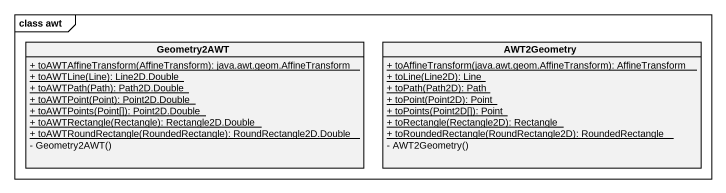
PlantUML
@startuml
mainframe class awt
hide circle
hide empty members
skinparam classAttributeIconSize 0
class Geometry2AWT {
  {static} + toAWTAffineTransform(AffineTransform): java.awt.geom.AffineTransform
  {static} + toAWTLine(Line): Line2D.Double
  {static} + toAWTPath(Path): Path2D.Double
  {static} + toAWTPoint(Point): Point2D.Double
  {static} + toAWTPoints(Point[]): Point2D.Double
  {static} + toAWTRectangle(Rectangle): Rectangle2D.Double
  {static} + toAWTRoundRectangle(RoundedRectangle): RoundRectangle2D.Double
  - Geometry2AWT()
}
class AWT2Geometry {
  {static} + toAffineTransform(java.awt.geom.AffineTransform): AffineTransform
  {static} + toLine(Line2D): Line
  {static} + toPath(Path2D): Path
  {static} + toPoint(Point2D): Point
  {static} + toPoints(Point2D[]): Point
  {static} + toRectangle(Rectangle2D): Rectangle
  {static} + toRoundedRectangle(RoundRectangle2D): RoundedRectangle
  - AWT2Geometry()
}
@enduml
